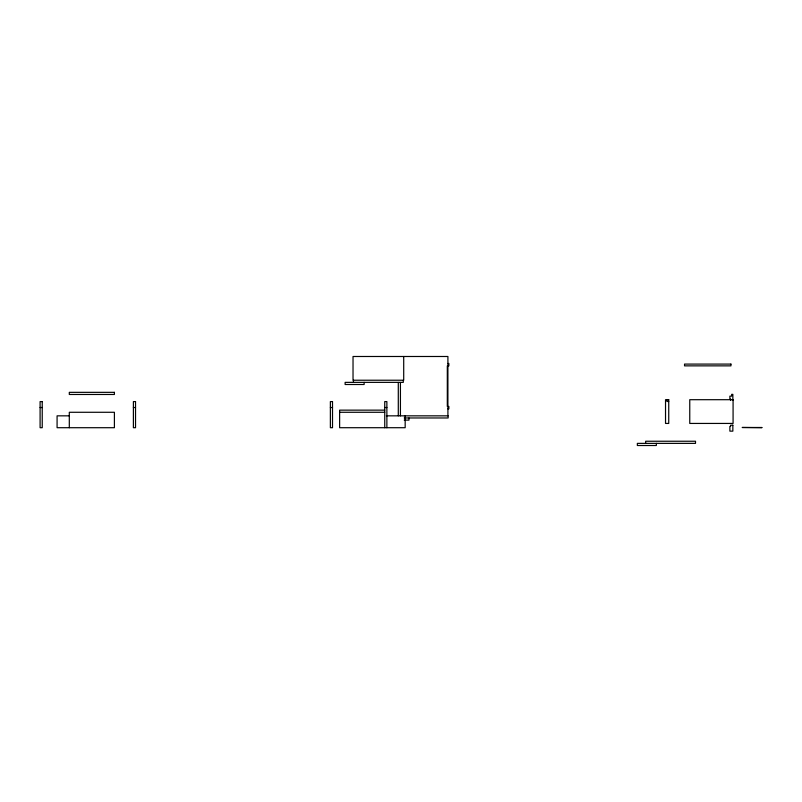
<?xml version="1.0" encoding="UTF-8"?>
<svg xmlns="http://www.w3.org/2000/svg" width="802" height="802" viewBox="0 0 802 802"><rect width="100%" height="100%" fill="white"/><g stroke="black" fill="none" stroke-linecap="round" stroke-linejoin="round"><path stroke-width="1.2" d="M447.907 363.496L448.859 363.496L448.859 365.862L447.907 365.862M668.738 401.471L666.953 401.471L666.953 399.697M447.907 406.464L448.859 406.464L448.859 408.83L447.907 408.83M40.1 407.526L42.235 407.526M133.393 407.526L135.528 407.526M330.374 407.526L332.509 407.526M384.739 407.526L386.875 407.526M384.739 410.143L339.627 410.143L339.627 427.707L405.17 427.707L405.17 415.837M339.627 412.278L384.739 412.278M69.313 415.837L57.082 415.837L57.082 427.707L114.405 427.707L114.405 412.278L69.303 412.278L69.303 427.707M386.353 415.837L448.138 415.837L448.138 417.972L404.228 417.972M404.228 420.108L408.97 420.108L408.97 417.972M761.9 427.486L742.181 427.486L761.9 427.707M732.848 400.288L732.848 394.353L731.655 394.353L731.655 396.138L729.88 396.138L729.88 399.105L730.592 399.105L730.592 400.288M656.347 443.376L656.347 445.511L637.349 445.511L637.349 443.376L695.514 443.376L695.514 441.24L645.66 441.24L645.66 443.376M447.907 415.837L447.907 356.489L353.03 356.489L353.03 380.228L403.707 380.228L403.707 356.489M447.315 365.862L447.315 406.464M403.296 380.228L403.296 382.364L345.131 382.364L345.131 384.499L364.128 384.499L364.128 382.364M400.429 382.454L400.429 415.837M398.293 382.454L398.293 415.837M386.875 427.707L386.875 401.591L384.739 401.591L384.739 427.707M353.441 380.228L353.441 382.364M730.943 364.088L684.537 364.088L684.537 365.862L730.943 365.862L730.943 364.088M114.405 392.338L69.303 392.338L69.303 394.474L114.405 394.474L114.405 392.338M668.738 399.697L665.53 399.697L665.53 423.436L668.738 423.436L668.738 399.697M733.078 399.697L689.76 399.697L689.76 423.436L733.078 423.436L733.078 399.697M42.235 401.591L40.1 401.591L40.1 427.707L42.235 427.707L42.235 401.591M135.528 401.591L133.393 401.591L133.393 427.707L135.528 427.707L135.528 401.591M332.509 401.591L330.374 401.591L330.374 427.707L332.509 427.707L332.509 401.591M732.848 425.21L730.592 425.21L730.592 426.403L729.88 426.403L729.88 431.145L732.848 431.145L732.848 425.21"/></g></svg>
